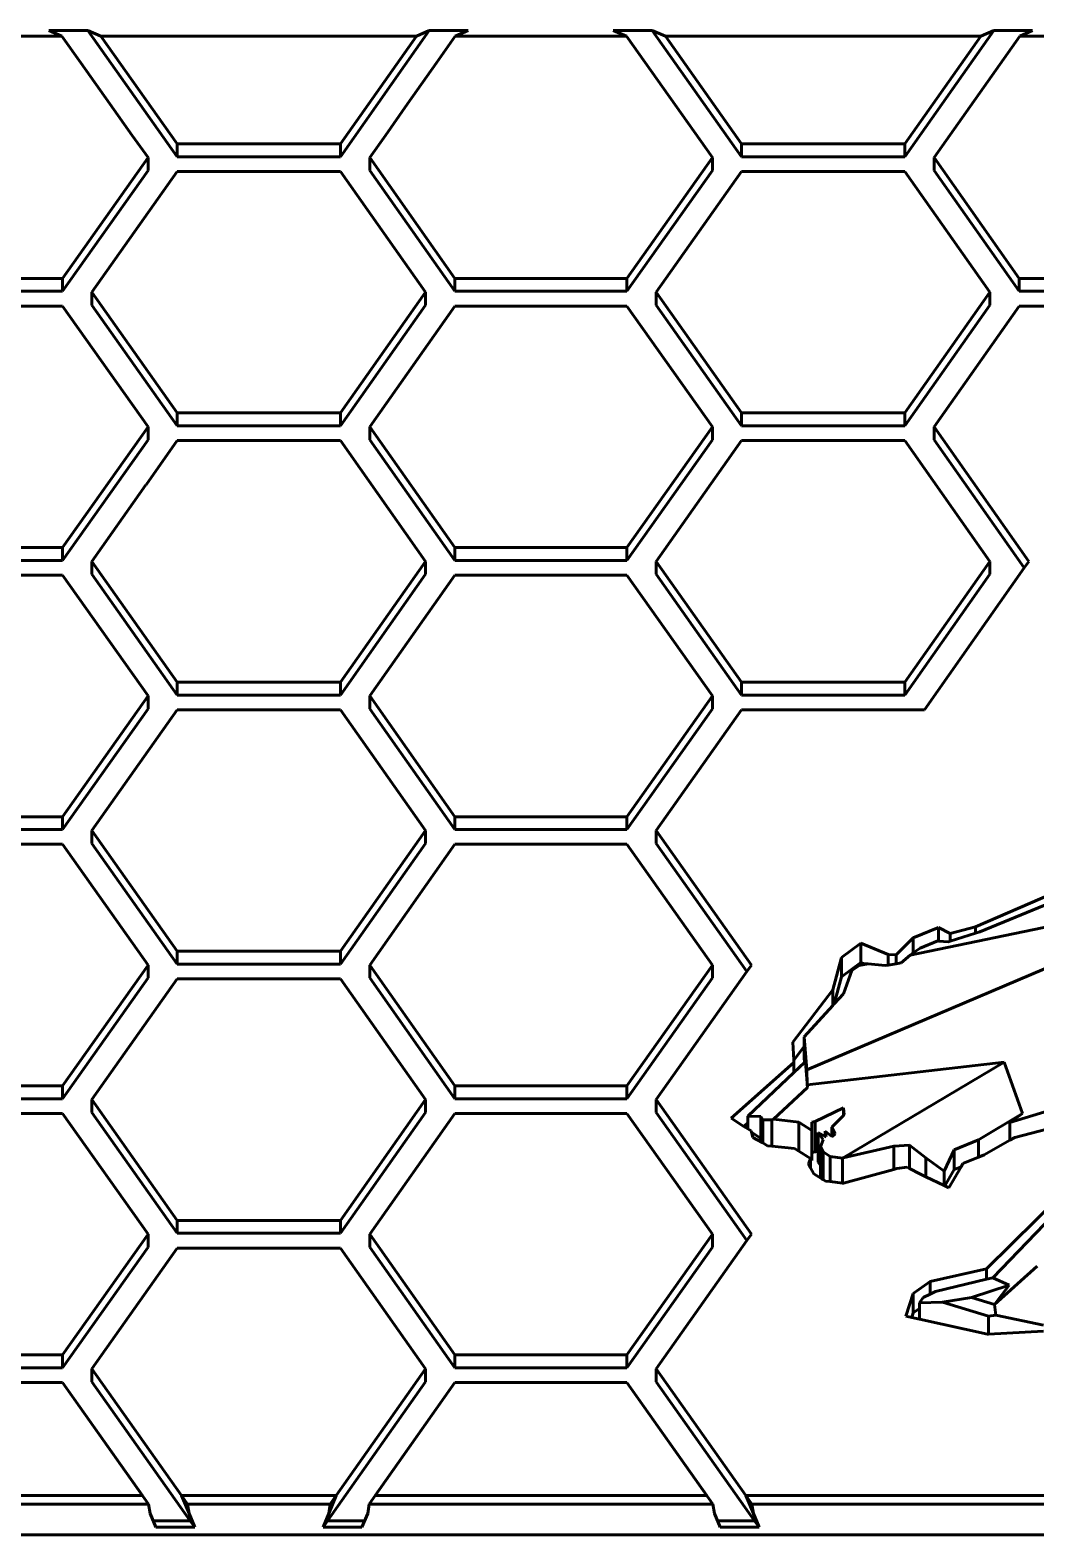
# Model space of a CAD drawing. Header units: millimetres. Extents: x 15 to 415, y 5 to 292.
# Drawn here: x 127.62 to 133.2, y 185.94 to 194.31 of the extents above; entities that cross this region are included whole.
import ezdxf

# ---------------------------------------------------------------- set-up
doc = ezdxf.new("R2010")
doc.units = ezdxf.units.MM
doc.layers.add('Annotations', color=7, linetype='Continuous')
doc.layers.add('Geometries', color=7, linetype='Continuous')
doc.styles.add('Shapr2', font='txt', dxfattribs={"height": 3.3495})
doc.dimstyles.new('ISO-25', dxfattribs={"dimtxt": 2.5, "dimasz": 2.5, "dimexe": 1.25, "dimexo": 0.625, "dimtad": 1, "dimtxsty": 'Standard', "dimcen": 2.5, "dimadec": 0, "dimazin": 0, "dimtfac": 1, "dimtmove": 0, "dimatfit": 3, "dimfxl": 1, "dimarcsym": 0})

# ---------------------------------------------------------------- blocks, each defined once
blk = doc.blocks.new('*D2')
at = {"layer": 'Annotations', "color": 0, "linetype": 'Continuous', "lineweight": 15}
for p, q in [((86.9412, 238.2403), (86.9412, 157.6866)), ((148.0588, 237.7767), (148.0588, 157.6866)), ((89.4412, 158.9366), (145.5588, 158.9366))]:
    blk.add_line(p, q, dxfattribs=at)
at = {"layer": 'Annotations', "color": 0}
for points in [[(89.4412, 159.3533), (89.4412, 158.52), (86.9412, 158.9366)], [(145.5588, 158.52), (145.5588, 159.3533), (148.0588, 158.9366)]]:
    blk.add_solid(points, dxfattribs=at)
at = {"layer": 'Defpoints', "color": 0}
for p in [(86.9412, 238.8653), (148.0588, 238.4017), (148.0588, 158.9366)]:
    blk.add_point(p, dxfattribs=at)
at = {"layer": 'Annotations', "color": 0, "lineweight": 15, "insert": (122.9058, 161.6304), "char_height": 3.3495, "attachment_point": 5, "style": 'Shapr2'}
blk.add_mtext('\\A1;488,94', dxfattribs=at)

msp = doc.modelspace()

# ---------------------------------------------------------------- linework, layer by layer
at = {"layer": 'Geometries', "linetype": 'Continuous', "lineweight": 40}
for p, q in [((127.7931, 194.2752), (126.8431, 194.2752)), ((127.7931, 194.2752), (126.8431, 194.2752)), ((127.7207, 194.3059), (127.9374, 194.3059)), ((127.7207, 194.3059), (127.7931, 194.2752)), ((127.7207, 194.3059), (127.9374, 194.3059)), ((127.7207, 194.3059), (127.7931, 194.2752)), ((127.7931, 194.2752), (127.8979, 194.1271)), ((127.7931, 194.2752), (127.8979, 194.1271)), ((127.9374, 194.3059), (128.4334, 193.6046)), ((128.0098, 194.2752), (127.9374, 194.3059)), ((127.9374, 194.3059), (128.4334, 193.6046)), ((128.0098, 194.2752), (127.9374, 194.3059)), ((128.0098, 194.2752), (128.4334, 193.6763)), ((129.7617, 194.2752), (128.0098, 194.2752)), ((128.0098, 194.2752), (128.4334, 193.6763)), ((129.7617, 194.2752), (128.0098, 194.2752)), ((129.3402, 193.6046), (129.8337, 194.3059)), ((129.3402, 193.6046), (129.8337, 194.3059)), ((129.3402, 193.6763), (129.7617, 194.2752)), ((129.3402, 193.6763), (129.7617, 194.2752)), ((129.8337, 194.3059), (129.7617, 194.2752)), ((129.8337, 194.3059), (129.7617, 194.2752)), ((129.8337, 194.3059), (130.0501, 194.3059)), ((129.8337, 194.3059), (130.0501, 194.3059)), ((129.8738, 194.1271), (129.9781, 194.2752)), ((129.8738, 194.1271), (129.9781, 194.2752)), ((129.9781, 194.2752), (130.0501, 194.3059)), ((129.9781, 194.2752), (130.0501, 194.3059)), ((130.9281, 194.2752), (129.9781, 194.2752)), ((130.9281, 194.2752), (129.9781, 194.2752)), ((130.8557, 194.3059), (131.0724, 194.3059)), ((130.8557, 194.3059), (130.9281, 194.2752)), ((130.8557, 194.3059), (131.0724, 194.3059)), ((130.8557, 194.3059), (130.9281, 194.2752)), ((130.9281, 194.2752), (131.406, 193.5995)), ((130.9281, 194.2752), (131.406, 193.5995)), ((131.0724, 194.3059), (131.5684, 193.6046)), ((131.1448, 194.2752), (131.0724, 194.3059)), ((131.0724, 194.3059), (131.5684, 193.6046)), ((131.1448, 194.2752), (131.0724, 194.3059)), ((131.1448, 194.2752), (131.5684, 193.6763)), ((132.8967, 194.2752), (131.1448, 194.2752)), ((131.1448, 194.2752), (131.5684, 193.6763)), ((132.8967, 194.2752), (131.1448, 194.2752)), ((132.4752, 193.6046), (132.9687, 194.3059)), ((132.4752, 193.6046), (132.9687, 194.3059)), ((132.4752, 193.6763), (132.8967, 194.2752)), ((132.4752, 193.6763), (132.8967, 194.2752)), ((133.1131, 194.2752), (132.6376, 193.5995)), ((133.1131, 194.2752), (132.6376, 193.5995)), ((132.9687, 194.3059), (132.8967, 194.2752)), ((132.9687, 194.3059), (132.8967, 194.2752)), ((132.9687, 194.3059), (133.1851, 194.3059)), ((132.9687, 194.3059), (133.1851, 194.3059)), ((133.1131, 194.2752), (133.1851, 194.3059)), ((133.1131, 194.2752), (133.1851, 194.3059)), ((134.0631, 194.2752), (133.1131, 194.2752)), ((134.0631, 194.2752), (133.1131, 194.2752)), ((127.8979, 194.1271), (128.0597, 193.8983)), ((127.8979, 194.1271), (128.0597, 193.8983)), ((129.7129, 193.8983), (129.8738, 194.1271)), ((129.7129, 193.8983), (129.8738, 194.1271)), ((128.1837, 193.7229), (128.0597, 193.8983)), ((128.1837, 193.7229), (128.0597, 193.8983)), ((129.7129, 193.8983), (129.5894, 193.7229)), ((129.7129, 193.8983), (129.5894, 193.7229)), ((128.1837, 193.7229), (128.271, 193.5995)), ((128.1837, 193.7229), (128.271, 193.5995)), ((128.4334, 193.6763), (128.4334, 193.6046)), ((129.3402, 193.6763), (128.4334, 193.6763)), ((128.4334, 193.6763), (128.4334, 193.6046)), ((129.3402, 193.6763), (128.4334, 193.6763)), ((129.3402, 193.6763), (129.3402, 193.6046)), ((129.3402, 193.6763), (129.3402, 193.6046)), ((129.5026, 193.5995), (129.5894, 193.7229)), ((129.5026, 193.5995), (129.5894, 193.7229)), ((132.4752, 193.6763), (131.5684, 193.6763)), ((131.5684, 193.6763), (131.5684, 193.6046)), ((132.4752, 193.6763), (131.5684, 193.6763)), ((131.5684, 193.6763), (131.5684, 193.6046)), ((132.4752, 193.6763), (132.4752, 193.6046)), ((132.4752, 193.6763), (132.4752, 193.6046)), ((127.7967, 192.9288), (128.271, 193.5995)), ((127.7967, 192.9288), (128.271, 193.5995)), ((128.271, 193.5995), (128.271, 193.5278)), ((128.271, 193.5995), (128.271, 193.5278)), ((129.3402, 193.6046), (128.4334, 193.6046)), ((129.3402, 193.6046), (128.4334, 193.6046)), ((129.5026, 193.5995), (129.9745, 192.9288)), ((129.5026, 193.5995), (129.5026, 193.5278)), ((129.5026, 193.5995), (129.5026, 193.5278)), ((129.5026, 193.5995), (129.9745, 192.9288)), ((130.9317, 192.9288), (131.406, 193.5995)), ((130.9317, 192.9288), (131.406, 193.5995)), ((131.406, 193.5995), (131.406, 193.5278)), ((131.406, 193.5995), (131.406, 193.5278)), ((132.4752, 193.6046), (131.5684, 193.6046)), ((132.4752, 193.6046), (131.5684, 193.6046)), ((132.6376, 193.5995), (133.1095, 192.9288)), ((132.6376, 193.5995), (133.1095, 192.9288)), ((132.6376, 193.5995), (132.6376, 193.5278)), ((132.6376, 193.5995), (132.6376, 193.5278)), ((127.7967, 192.8571), (128.271, 193.5278)), ((127.7967, 192.8571), (128.271, 193.5278)), ((128.4334, 193.5227), (127.9591, 192.852)), ((128.4334, 193.5227), (127.9591, 192.852)), ((128.4334, 193.5227), (129.3402, 193.5227)), ((128.4334, 193.5227), (129.3402, 193.5227)), ((129.8121, 192.852), (129.3402, 193.5227)), ((129.8121, 192.852), (129.3402, 193.5227)), ((129.5026, 193.5278), (129.9745, 192.8571)), ((129.5026, 193.5278), (129.9745, 192.8571)), ((130.9317, 192.8571), (131.406, 193.5278)), ((130.9317, 192.8571), (131.406, 193.5278)), ((131.0941, 192.852), (131.5684, 193.5227)), ((131.0941, 192.852), (131.5684, 193.5227)), ((131.5684, 193.5227), (132.4752, 193.5227)), ((131.5684, 193.5227), (132.4752, 193.5227)), ((132.4752, 193.5227), (132.9471, 192.852)), ((132.4752, 193.5227), (132.9471, 192.852)), ((132.6376, 193.5278), (133.1095, 192.8571)), ((132.6376, 193.5278), (133.1095, 192.8571)), ((126.8395, 192.9288), (127.7967, 192.9288)), ((126.8395, 192.9288), (127.7967, 192.9288)), ((127.7967, 192.9288), (127.7967, 192.8571)), ((127.7967, 192.9288), (127.7967, 192.8571)), ((129.9745, 192.9288), (130.9317, 192.9288)), ((129.9745, 192.9288), (129.9745, 192.8571)), ((129.9745, 192.9288), (130.9317, 192.9288)), ((129.9745, 192.9288), (129.9745, 192.8571)), ((130.9317, 192.9288), (130.9317, 192.8571)), ((130.9317, 192.9288), (130.9317, 192.8571)), ((133.1095, 192.9288), (134.0667, 192.9288)), ((133.1095, 192.9288), (133.1095, 192.8571)), ((133.1095, 192.9288), (134.0667, 192.9288)), ((133.1095, 192.9288), (133.1095, 192.8571)), ((126.8395, 192.8571), (127.7967, 192.8571)), ((126.8395, 192.8571), (127.7967, 192.8571)), ((127.9591, 192.852), (128.4334, 192.1813)), ((127.9591, 192.852), (127.9591, 192.7803)), ((127.9591, 192.852), (128.4334, 192.1813)), ((127.9591, 192.852), (127.9591, 192.7803)), ((129.3402, 192.1813), (129.8121, 192.852)), ((129.3402, 192.1813), (129.8121, 192.852)), ((129.8121, 192.852), (129.8121, 192.7803)), ((129.8121, 192.852), (129.8121, 192.7803)), ((129.9745, 192.8571), (130.9317, 192.8571)), ((129.9745, 192.8571), (130.9317, 192.8571)), ((131.0941, 192.852), (131.0941, 192.7803)), ((131.0941, 192.852), (131.5684, 192.1813)), ((131.0941, 192.852), (131.5684, 192.1813)), ((131.0941, 192.852), (131.0941, 192.7803)), ((132.4752, 192.1813), (132.9471, 192.852)), ((132.4752, 192.1813), (132.9471, 192.852)), ((132.9471, 192.852), (132.9471, 192.7803)), ((132.9471, 192.852), (132.9471, 192.7803)), ((133.1095, 192.8571), (134.0667, 192.8571)), ((133.1095, 192.8571), (134.0667, 192.8571)), ((126.8395, 192.7752), (127.7967, 192.7752)), ((126.8395, 192.7752), (127.7967, 192.7752)), ((127.7967, 192.7752), (128.271, 192.1045)), ((127.7967, 192.7752), (128.271, 192.1045)), ((127.9591, 192.7803), (128.4334, 192.1096)), ((127.9591, 192.7803), (128.4334, 192.1096)), ((129.3402, 192.1096), (129.8121, 192.7803)), ((129.3402, 192.1096), (129.8121, 192.7803)), ((129.5026, 192.1045), (129.9745, 192.7752)), ((129.5026, 192.1045), (129.9745, 192.7752)), ((129.9745, 192.7752), (130.9317, 192.7752)), ((129.9745, 192.7752), (130.9317, 192.7752)), ((131.406, 192.1045), (130.9317, 192.7752)), ((131.406, 192.1045), (130.9317, 192.7752)), ((131.0941, 192.7803), (131.5684, 192.1096)), ((131.0941, 192.7803), (131.5684, 192.1096)), ((132.4752, 192.1096), (132.9471, 192.7803)), ((132.4752, 192.1096), (132.9471, 192.7803)), ((133.1095, 192.7752), (132.6376, 192.1045)), ((133.1095, 192.7752), (132.6376, 192.1045)), ((133.1095, 192.7752), (134.1748, 192.7752)), ((133.1095, 192.7752), (134.1748, 192.7752)), ((128.4334, 192.1813), (128.4334, 192.1096)), ((128.4334, 192.1813), (129.3402, 192.1813)), ((128.4334, 192.1813), (128.4334, 192.1096)), ((128.4334, 192.1813), (129.3402, 192.1813)), ((129.3402, 192.1813), (129.3402, 192.1096)), ((129.3402, 192.1813), (129.3402, 192.1096)), ((131.5684, 192.1813), (131.5684, 192.1096)), ((132.4752, 192.1813), (131.5684, 192.1813)), ((132.4752, 192.1813), (131.5684, 192.1813)), ((131.5684, 192.1813), (131.5684, 192.1096)), ((132.4752, 192.1813), (132.4752, 192.1096)), ((132.4752, 192.1813), (132.4752, 192.1096)), ((127.7967, 191.4338), (128.271, 192.1045)), ((127.7967, 191.4338), (128.271, 192.1045)), ((128.271, 192.1045), (128.271, 192.0328)), ((128.271, 192.1045), (128.271, 192.0328)), ((128.4334, 192.1096), (129.3402, 192.1096)), ((128.4334, 192.1096), (129.3402, 192.1096)), ((129.5026, 192.1045), (129.9745, 191.4338)), ((129.5026, 192.1045), (129.5026, 192.0328)), ((129.5026, 192.1045), (129.9745, 191.4338)), ((129.5026, 192.1045), (129.5026, 192.0328)), ((131.406, 192.1045), (130.9317, 191.4338)), ((131.406, 192.1045), (130.9317, 191.4338)), ((131.406, 192.1045), (131.406, 192.0328)), ((131.406, 192.1045), (131.406, 192.0328)), ((132.4752, 192.1096), (131.5684, 192.1096)), ((132.4752, 192.1096), (131.5684, 192.1096)), ((133.1635, 191.357), (132.6376, 192.1045)), ((132.6376, 192.1045), (132.6376, 192.0328)), ((132.6376, 192.1045), (132.6376, 192.0328)), ((133.1635, 191.357), (132.6376, 192.1045)), ((127.7967, 191.3621), (128.271, 192.0328)), ((127.7967, 191.3621), (128.271, 192.0328)), ((128.4334, 192.0277), (128.2604, 191.783)), ((128.4334, 192.0277), (128.2604, 191.783)), ((128.4334, 192.0277), (129.3402, 192.0277)), ((128.4334, 192.0277), (129.3402, 192.0277)), ((129.8121, 191.357), (129.3402, 192.0277)), ((129.8121, 191.357), (129.3402, 192.0277)), ((129.5026, 192.0328), (129.9745, 191.3621)), ((129.5026, 192.0328), (129.9745, 191.3621)), ((131.406, 192.0328), (130.9317, 191.3621)), ((131.406, 192.0328), (130.9317, 191.3621)), ((131.0941, 191.357), (131.5684, 192.0277)), ((131.0941, 191.357), (131.5684, 192.0277)), ((131.5684, 192.0277), (132.4752, 192.0277)), ((131.5684, 192.0277), (132.4752, 192.0277)), ((132.4752, 192.0277), (132.9471, 191.357)), ((132.4752, 192.0277), (132.9471, 191.357)), ((133.1383, 191.3212), (132.6376, 192.0328)), ((133.1383, 191.3212), (132.6376, 192.0328)), ((128.1893, 191.6825), (128.2593, 191.7815)), ((128.1893, 191.6825), (128.2593, 191.7815)), ((128.2604, 191.783), (128.2593, 191.7815)), ((128.2604, 191.783), (128.2593, 191.7815)), ((127.9591, 191.357), (128.1893, 191.6825)), ((127.9591, 191.357), (128.1893, 191.6825)), ((127.7967, 191.4338), (126.8395, 191.4338)), ((127.7967, 191.4338), (126.8395, 191.4338)), ((127.7967, 191.4338), (127.7967, 191.3621)), ((127.7967, 191.4338), (127.7967, 191.3621)), ((129.9745, 191.4338), (130.9317, 191.4338)), ((129.9745, 191.4338), (129.9745, 191.3621)), ((129.9745, 191.4338), (129.9745, 191.3621)), ((129.9745, 191.4338), (130.9317, 191.4338)), ((130.9317, 191.4338), (130.9317, 191.3621)), ((130.9317, 191.4338), (130.9317, 191.3621)), ((127.7967, 191.3621), (126.8395, 191.3621)), ((127.7967, 191.3621), (126.8395, 191.3621)), ((127.9591, 191.357), (127.9591, 191.2853)), ((128.4334, 190.6863), (127.9591, 191.357)), ((128.4334, 190.6863), (127.9591, 191.357)), ((127.9591, 191.357), (127.9591, 191.2853)), ((129.3402, 190.6863), (129.8121, 191.357)), ((129.3402, 190.6863), (129.8121, 191.357)), ((129.8121, 191.357), (129.8121, 191.2853)), ((129.8121, 191.357), (129.8121, 191.2853)), ((129.9745, 191.3621), (130.9317, 191.3621)), ((129.9745, 191.3621), (130.9317, 191.3621)), ((131.5684, 190.6863), (131.0941, 191.357)), ((131.5684, 190.6863), (131.0941, 191.357)), ((131.0941, 191.357), (131.0941, 191.2853)), ((131.0941, 191.357), (131.0941, 191.2853)), ((132.9471, 191.357), (132.4752, 190.6863)), ((132.9471, 191.357), (132.4752, 190.6863)), ((132.9471, 191.357), (132.9471, 191.2853)), ((132.9471, 191.357), (132.9471, 191.2853)), ((133.1383, 191.3212), (133.1635, 191.357)), ((133.1383, 191.3212), (133.1635, 191.357)), ((126.8395, 191.2802), (127.7967, 191.2802)), ((126.8395, 191.2802), (127.7967, 191.2802)), ((128.271, 190.6096), (127.7967, 191.2802)), ((128.271, 190.6096), (127.7967, 191.2802)), ((128.4334, 190.6147), (127.9591, 191.2853)), ((128.4334, 190.6147), (127.9591, 191.2853)), ((129.3402, 190.6147), (129.8121, 191.2853)), ((129.3402, 190.6147), (129.8121, 191.2853)), ((129.5026, 190.6096), (129.9745, 191.2802)), ((129.5026, 190.6096), (129.9745, 191.2802)), ((129.9745, 191.2802), (130.9317, 191.2802)), ((129.9745, 191.2802), (130.9317, 191.2802)), ((130.9317, 191.2802), (131.406, 190.6096)), ((130.9317, 191.2802), (131.406, 190.6096)), ((131.5684, 190.6147), (131.0941, 191.2853)), ((131.5684, 190.6147), (131.0941, 191.2853)), ((132.9471, 191.2853), (132.4752, 190.6147)), ((132.9471, 191.2853), (132.4752, 190.6147)), ((132.5835, 190.5328), (133.1383, 191.3212)), ((132.5835, 190.5328), (133.1383, 191.3212)), ((128.4334, 190.6863), (128.4334, 190.6147)), ((129.3402, 190.6863), (128.4334, 190.6863)), ((129.3402, 190.6863), (128.4334, 190.6863)), ((128.4334, 190.6863), (128.4334, 190.6147)), ((129.3402, 190.6863), (129.3402, 190.6147)), ((129.3402, 190.6863), (129.3402, 190.6147)), ((131.5684, 190.6863), (131.5684, 190.6147)), ((132.4752, 190.6863), (131.5684, 190.6863)), ((131.5684, 190.6863), (131.5684, 190.6147)), ((132.4752, 190.6863), (131.5684, 190.6863)), ((132.4752, 190.6863), (132.4752, 190.6147)), ((132.4752, 190.6863), (132.4752, 190.6147)), ((128.271, 190.6096), (127.7967, 189.9389)), ((128.271, 190.6096), (127.7967, 189.9389)), ((128.271, 190.6096), (128.271, 190.5379)), ((128.271, 190.6096), (128.271, 190.5379)), ((128.7876, 190.6147), (128.4334, 190.6147)), ((128.7876, 190.6147), (128.4334, 190.6147)), ((129.3402, 190.6147), (128.7876, 190.6147)), ((129.3402, 190.6147), (128.7876, 190.6147)), ((129.5026, 190.6096), (129.5026, 190.5379)), ((129.5026, 190.6096), (129.9745, 189.9389)), ((129.5026, 190.6096), (129.5026, 190.5379)), ((129.5026, 190.6096), (129.9745, 189.9389)), ((130.9317, 189.9389), (131.406, 190.6096)), ((130.9317, 189.9389), (131.406, 190.6096)), ((131.406, 190.6096), (131.406, 190.5379)), ((131.406, 190.6096), (131.406, 190.5379)), ((132.4752, 190.6147), (131.5684, 190.6147)), ((132.4752, 190.6147), (131.5684, 190.6147)), ((128.271, 190.5379), (127.7967, 189.8672)), ((128.271, 190.5379), (127.7967, 189.8672)), ((128.4334, 190.5328), (127.9591, 189.8621)), ((128.4334, 190.5328), (127.9591, 189.8621)), ((129.3402, 190.5328), (128.4334, 190.5328)), ((129.3402, 190.5328), (128.4334, 190.5328)), ((129.3402, 190.5328), (129.8121, 189.8621)), ((129.3402, 190.5328), (129.8121, 189.8621)), ((129.5026, 190.5379), (129.9745, 189.8672)), ((129.5026, 190.5379), (129.9745, 189.8672)), ((130.9317, 189.8672), (131.406, 190.5379)), ((130.9317, 189.8672), (131.406, 190.5379)), ((131.5684, 190.5328), (131.0941, 189.8621)), ((131.5684, 190.5328), (131.0941, 189.8621)), ((132.5835, 190.5328), (131.5684, 190.5328)), ((132.5835, 190.5328), (131.5684, 190.5328)), ((126.8395, 189.9389), (127.7967, 189.9389)), ((126.8395, 189.9389), (127.7967, 189.9389)), ((127.7967, 189.9389), (127.7967, 189.8672)), ((127.7967, 189.9389), (127.7967, 189.8672)), ((129.9745, 189.9389), (129.9745, 189.8672)), ((129.9745, 189.9389), (130.9317, 189.9389)), ((129.9745, 189.9389), (129.9745, 189.8672)), ((129.9745, 189.9389), (130.9317, 189.9389)), ((130.9317, 189.9389), (130.9317, 189.8672)), ((130.9317, 189.9389), (130.9317, 189.8672)), ((126.8395, 189.8672), (127.7967, 189.8672)), ((126.8395, 189.8672), (127.7967, 189.8672)), ((127.9591, 189.8621), (127.9591, 189.7904)), ((127.9591, 189.8621), (128.4334, 189.1914)), ((127.9591, 189.8621), (128.4334, 189.1914)), ((127.9591, 189.8621), (127.9591, 189.7904)), ((129.8121, 189.8621), (129.3402, 189.1914)), ((129.8121, 189.8621), (129.3402, 189.1914)), ((129.8121, 189.8621), (129.8121, 189.7904)), ((129.8121, 189.8621), (129.8121, 189.7904)), ((129.9745, 189.8672), (130.9317, 189.8672)), ((129.9745, 189.8672), (130.9317, 189.8672)), ((131.0941, 189.8621), (131.6227, 189.1146)), ((131.0941, 189.8621), (131.0941, 189.7904)), ((131.0941, 189.8621), (131.6227, 189.1146)), ((131.0941, 189.8621), (131.0941, 189.7904)), ((127.7967, 189.7853), (126.8395, 189.7853)), ((127.7967, 189.7853), (126.8395, 189.7853)), ((127.7967, 189.7853), (128.271, 189.1146)), ((127.7967, 189.7853), (128.271, 189.1146)), ((127.9591, 189.7904), (128.4334, 189.1197)), ((127.9591, 189.7904), (128.4334, 189.1197)), ((129.8121, 189.7904), (129.3402, 189.1197)), ((129.8121, 189.7904), (129.3402, 189.1197)), ((129.5026, 189.1146), (129.9745, 189.7853)), ((129.5026, 189.1146), (129.9745, 189.7853)), ((129.9745, 189.7853), (130.9317, 189.7853)), ((129.9745, 189.7853), (130.9317, 189.7853)), ((131.406, 189.1146), (130.9317, 189.7853)), ((131.406, 189.1146), (130.9317, 189.7853)), ((131.0941, 189.7904), (131.5974, 189.0788)), ((131.0941, 189.7904), (131.5974, 189.0788)), ((132.8682, 189.327), (133.3504, 189.5358)), ((132.8682, 189.327), (133.3504, 189.5358)), ((132.8925, 189.3), (133.3504, 189.4876)), ((133.7033, 189.4176), (132.5048, 189.1704)), ((132.521, 189.2659), (132.6626, 189.3242)), ((132.521, 189.2659), (132.6626, 189.3242)), ((132.6626, 189.3242), (132.7275, 189.2902)), ((132.6626, 189.2482), (132.6626, 189.3242)), ((132.6626, 189.3242), (132.7275, 189.2902)), ((132.6626, 189.2482), (132.6626, 189.3242)), ((132.7275, 189.2902), (132.8682, 189.327)), ((132.7275, 189.2902), (132.8682, 189.327)), ((132.8682, 189.2921), (132.8682, 189.327)), ((132.8682, 189.2921), (132.8682, 189.327)), ((133.7083, 189.2894), (131.9302, 188.5323)), ((132.1241, 189.1571), (132.2306, 189.2364)), ((132.1241, 189.1571), (132.2306, 189.2364)), ((132.2306, 189.1289), (132.2306, 189.2364)), ((132.2306, 189.2364), (132.3817, 189.1729)), ((132.2306, 189.2364), (132.3817, 189.1729)), ((132.2306, 189.1289), (132.2306, 189.2364)), ((132.4265, 189.172), (132.521, 189.2659)), ((132.4265, 189.172), (132.521, 189.2659)), ((132.521, 189.1817), (132.521, 189.2659)), ((132.521, 189.1817), (132.521, 189.2659)), ((132.5608, 189.2093), (132.6589, 189.2485)), ((132.6589, 189.2485), (132.6626, 189.2482)), ((132.6626, 189.2482), (132.7185, 189.2439)), ((132.7185, 189.2439), (132.7275, 189.2468)), ((132.7275, 189.2468), (132.8682, 189.2921)), ((132.7275, 189.2468), (132.7275, 189.2902)), ((132.7275, 189.2468), (132.7275, 189.2902)), ((132.8682, 189.2921), (132.8925, 189.3)), ((128.4334, 189.1914), (129.3402, 189.1914)), ((128.4334, 189.1914), (128.4334, 189.1197)), ((128.4334, 189.1914), (129.3402, 189.1914)), ((128.4334, 189.1914), (128.4334, 189.1197)), ((129.3402, 189.1914), (129.3402, 189.1197)), ((129.3402, 189.1914), (129.3402, 189.1197)), ((132.0749, 188.9768), (132.1241, 189.1571)), ((132.0749, 188.9768), (132.1241, 189.1571)), ((132.1241, 189.0496), (132.1241, 189.1571)), ((132.1241, 189.0496), (132.1241, 189.1571)), ((132.3817, 189.1729), (132.4265, 189.172)), ((132.3817, 189.1147), (132.3817, 189.1729)), ((132.3817, 189.1729), (132.4265, 189.172)), ((132.3817, 189.1147), (132.3817, 189.1729)), ((132.4265, 189.1222), (132.4265, 189.172)), ((132.4265, 189.1222), (132.4265, 189.172)), ((132.4553, 189.1271), (132.5048, 189.1704)), ((132.5048, 189.1704), (132.521, 189.1817)), ((132.521, 189.1817), (132.5608, 189.2093)), ((127.7967, 188.4439), (128.271, 189.1146)), ((127.7967, 188.4439), (128.271, 189.1146)), ((128.271, 189.1146), (128.271, 189.0429)), ((128.271, 189.1146), (128.271, 189.0429)), ((128.4334, 189.1197), (129.3402, 189.1197)), ((128.4334, 189.1197), (129.3402, 189.1197)), ((129.5026, 189.1146), (129.9745, 188.4439)), ((129.5026, 189.1146), (129.5026, 189.0429)), ((129.5026, 189.1146), (129.9745, 188.4439)), ((129.5026, 189.1146), (129.5026, 189.0429)), ((131.406, 189.1146), (130.9317, 188.4439)), ((131.406, 189.1146), (130.9317, 188.4439)), ((131.0941, 188.3671), (131.5974, 189.0788)), ((131.0941, 188.3671), (131.5974, 189.0788)), ((131.406, 189.1146), (131.406, 189.0429)), ((131.406, 189.1146), (131.406, 189.0429)), ((131.5974, 189.0788), (131.6227, 189.1146)), ((131.5974, 189.0788), (131.6227, 189.1146)), ((132.1241, 189.0496), (132.2306, 189.1289)), ((132.1241, 189.0496), (132.2306, 189.1289)), ((132.1336, 188.9545), (132.1808, 189.0837)), ((132.2209, 189.1119), (132.1808, 189.0837)), ((132.2209, 189.1119), (132.2406, 189.1231)), ((132.2715, 189.1223), (132.2209, 189.1119)), ((132.2306, 189.1289), (132.2447, 189.123)), ((132.2306, 189.1289), (132.2447, 189.123)), ((132.2406, 189.1231), (132.2447, 189.123)), ((132.2447, 189.123), (132.2715, 189.1223)), ((132.3659, 189.112), (132.2715, 189.1223)), ((132.3659, 189.112), (132.3817, 189.1147)), ((132.3817, 189.1147), (132.4265, 189.1222)), ((132.4265, 189.1222), (132.4553, 189.1271)), ((127.7967, 188.3722), (128.271, 189.0429)), ((127.7967, 188.3722), (128.271, 189.0429)), ((127.9591, 188.3671), (128.4334, 189.0378)), ((127.9591, 188.3671), (128.4334, 189.0378)), ((128.4334, 189.0378), (129.3402, 189.0378)), ((128.4334, 189.0378), (129.3402, 189.0378)), ((129.3402, 189.0378), (129.8121, 188.3671)), ((129.3402, 189.0378), (129.8121, 188.3671)), ((129.5026, 189.0429), (129.9745, 188.3722)), ((129.5026, 189.0429), (129.9745, 188.3722)), ((131.406, 189.0429), (130.9317, 188.3722)), ((131.406, 189.0429), (130.9317, 188.3722)), ((132.083, 188.899), (132.1241, 189.0496)), ((132.083, 188.899), (132.1241, 189.0496)), ((131.8536, 188.6866), (132.0749, 188.9768)), ((131.8536, 188.6866), (132.0749, 188.9768)), ((132.0749, 188.8901), (132.0749, 188.9768)), ((132.0749, 188.8901), (132.0749, 188.9768)), ((132.083, 188.899), (132.0749, 188.8901)), ((132.1336, 188.9545), (132.083, 188.899)), ((132.0749, 188.8901), (131.9168, 188.7167)), ((131.8536, 188.6866), (131.8586, 188.5856)), ((131.8536, 188.6866), (131.8586, 188.5856)), ((131.8586, 188.5856), (131.9168, 188.6619)), ((131.8586, 188.5856), (131.9168, 188.6619)), ((131.9302, 188.5323), (131.9168, 188.7167)), ((131.9168, 188.6619), (131.9168, 188.7167)), ((131.9168, 188.6019), (131.9168, 188.6619)), ((131.5111, 188.2636), (131.8592, 188.5743)), ((131.5111, 188.2636), (131.8592, 188.5743)), ((131.8586, 188.5856), (131.8592, 188.5743)), ((131.8586, 188.5856), (131.8592, 188.5743)), ((131.8592, 188.5172), (131.8592, 188.5743)), ((131.8592, 188.5172), (131.8592, 188.5743)), ((131.8592, 188.5172), (131.9183, 188.5727)), ((131.9168, 188.6019), (131.9183, 188.5727)), ((131.9183, 188.5727), (131.9227, 188.5769)), ((131.9227, 188.5769), (131.9341, 188.4352)), ((131.9334, 188.4486), (133.027, 188.5754)), ((132.132, 188.0431), (133.027, 188.5754)), ((133.027, 188.5754), (133.1286, 188.2897)), ((131.6028, 188.2761), (131.8592, 188.5172)), ((131.9302, 188.5323), (131.9334, 188.4486)), ((126.8395, 188.4439), (127.7967, 188.4439)), ((126.8395, 188.4439), (127.7967, 188.4439)), ((127.7967, 188.4439), (127.7967, 188.3722)), ((127.7967, 188.4439), (127.7967, 188.3722)), ((129.9745, 188.4439), (130.9317, 188.4439)), ((129.9745, 188.4439), (129.9745, 188.3722)), ((129.9745, 188.4439), (129.9745, 188.3722)), ((129.9745, 188.4439), (130.9317, 188.4439)), ((130.9317, 188.4439), (130.9317, 188.3722)), ((130.9317, 188.4439), (130.9317, 188.3722)), ((131.9341, 188.4352), (131.7454, 188.2578)), ((131.9341, 188.4352), (131.9334, 188.4486)), ((126.8395, 188.3722), (127.7967, 188.3722)), ((126.8395, 188.3722), (127.7967, 188.3722)), ((127.9591, 188.3671), (127.9591, 188.2954)), ((128.4334, 187.6964), (127.9591, 188.3671)), ((127.9591, 188.3671), (127.9591, 188.2954)), ((128.4334, 187.6964), (127.9591, 188.3671)), ((129.8121, 188.3671), (129.3402, 187.6964)), ((129.8121, 188.3671), (129.3402, 187.6964)), ((129.8121, 188.3671), (129.8121, 188.2954)), ((129.8121, 188.3671), (129.8121, 188.2954)), ((129.9745, 188.3722), (130.9317, 188.3722)), ((129.9745, 188.3722), (130.9317, 188.3722)), ((131.0941, 188.3671), (131.6227, 187.6196)), ((131.0941, 188.3671), (131.6227, 187.6196)), ((131.0941, 188.3671), (131.0941, 188.2954)), ((131.0941, 188.3671), (131.0941, 188.2954)), ((131.9774, 188.2465), (132.1336, 188.3207)), ((132.1336, 188.3207), (132.1387, 188.2852)), ((132.1336, 188.3207), (132.1336, 188.2799)), ((133.4312, 188.3545), (133.058, 188.2397)), ((126.8395, 188.2903), (127.7967, 188.2903)), ((126.8395, 188.2903), (127.7967, 188.2903)), ((127.7967, 188.2903), (128.271, 187.6196)), ((127.7967, 188.2903), (128.271, 187.6196)), ((128.4334, 187.6247), (127.9591, 188.2954)), ((128.4334, 187.6247), (127.9591, 188.2954)), ((129.8121, 188.2954), (129.3402, 187.6247)), ((129.8121, 188.2954), (129.3402, 187.6247)), ((129.5026, 187.6196), (129.9745, 188.2903)), ((129.5026, 187.6196), (129.9745, 188.2903)), ((129.9745, 188.2903), (130.9317, 188.2903)), ((129.9745, 188.2903), (130.9317, 188.2903)), ((130.9317, 188.2903), (131.406, 187.6196)), ((130.9317, 188.2903), (131.406, 187.6196)), ((131.0941, 188.2954), (131.5974, 187.5838)), ((131.0941, 188.2954), (131.5974, 187.5838)), ((131.5811, 188.2185), (131.5111, 188.2636)), ((131.5811, 188.2185), (131.5111, 188.2636)), ((131.5811, 188.2185), (131.6028, 188.2378)), ((131.5811, 188.2185), (131.6028, 188.2378)), ((131.6761, 188.2728), (131.6028, 188.2761)), ((131.6028, 188.2761), (131.6028, 188.2378)), ((131.6028, 188.2378), (131.6028, 188.2045)), ((131.6866, 188.2549), (131.6761, 188.2728)), ((131.6761, 188.2728), (131.6761, 188.1514)), ((131.7362, 188.2551), (131.6866, 188.2549)), ((131.6866, 188.2549), (131.6866, 188.1263)), ((131.7362, 188.2551), (131.7454, 188.2578)), ((131.7362, 188.2551), (131.7362, 188.1088)), ((131.7454, 188.2578), (131.887, 188.2418)), ((131.887, 188.2418), (131.887, 188.0803)), ((131.887, 188.2418), (131.9583, 188.196)), ((131.9583, 188.2419), (131.9774, 188.2465)), ((131.9583, 188.2419), (131.9583, 188.196)), ((131.9774, 188.2465), (131.9774, 188.0777)), ((132.1336, 188.2799), (132.0698, 188.2136)), ((132.1387, 188.2852), (132.1336, 188.2799)), ((132.8837, 188.1441), (133.1286, 188.2897)), ((133.1286, 188.2897), (133.058, 188.2397)), ((133.058, 188.2397), (133.058, 188.1417)), ((133.4312, 188.2462), (133.0857, 188.1574)), ((133.4312, 188.2462), (133.0857, 188.1574)), ((131.6028, 188.2045), (131.5811, 188.2185)), ((131.6028, 188.2045), (131.5811, 188.2185)), ((131.6207, 188.1929), (131.6028, 188.2045)), ((131.6207, 188.1929), (131.6028, 188.2045)), ((131.623, 188.1857), (131.6207, 188.1929)), ((131.623, 188.1857), (131.6207, 188.1929)), ((131.6317, 188.1573), (131.623, 188.1857)), ((131.6317, 188.1573), (131.623, 188.1857)), ((131.6761, 188.1514), (131.623, 188.1857)), ((131.6833, 188.1281), (131.6317, 188.1573)), ((131.6833, 188.1281), (131.6317, 188.1573)), ((131.6833, 188.1281), (131.6761, 188.1514)), ((131.9583, 188.196), (131.9583, 188.0733)), ((131.9937, 188.1846), (132.0212, 188.1446)), ((132.0329, 188.1626), (131.9937, 188.1846)), ((131.9937, 188.1846), (131.9937, 188.085)), ((132.0329, 188.1927), (132.0329, 188.1626)), ((132.0329, 188.1927), (132.038, 188.1597)), ((132.0698, 188.1616), (132.0329, 188.1927)), ((132.038, 188.1597), (132.0329, 188.1626)), ((132.0698, 188.2136), (132.0887, 188.1769)), ((132.0698, 188.2136), (132.0698, 188.1616)), ((132.0703, 188.1612), (132.0698, 188.1616)), ((132.0887, 188.1769), (132.0703, 188.1612)), ((133.0857, 188.1574), (133.058, 188.1417)), ((133.0857, 188.1574), (133.058, 188.1417)), ((131.6866, 188.1263), (131.6833, 188.1281)), ((131.6866, 188.1263), (131.6833, 188.1281)), ((131.7131, 188.1112), (131.6866, 188.1263)), ((131.7131, 188.1112), (131.6866, 188.1263)), ((131.7362, 188.1088), (131.7131, 188.1112)), ((131.7362, 188.1088), (131.7131, 188.1112)), ((131.8627, 188.0951), (131.7362, 188.1088)), ((131.8627, 188.0951), (131.7362, 188.1088)), ((131.887, 188.0803), (131.8627, 188.0951)), ((131.887, 188.0803), (131.8627, 188.0951)), ((131.9515, 188.0409), (131.887, 188.0803)), ((131.9515, 188.0409), (131.887, 188.0803)), ((131.9774, 188.0777), (131.9583, 188.0733)), ((131.9583, 188.0733), (131.9583, 188.0297)), ((131.9937, 188.085), (131.9774, 188.0777)), ((131.9937, 188.085), (131.9937, 188.0189)), ((132.0212, 188.1446), (132.0066, 188.1044)), ((132.0066, 188.1044), (132.0206, 188.077)), ((132.0066, 188.1044), (132.0066, 188.0011)), ((132.0206, 188.077), (132.06, 188.0517)), ((132.0206, 188.077), (132.0206, 187.9239)), ((132.4143, 188.1081), (132.132, 188.0431)), ((132.5015, 188.1148), (132.4143, 188.1081)), ((132.4143, 188.1081), (132.4143, 187.9793)), ((132.5914, 188.0432), (132.5015, 188.1148)), ((132.5015, 188.1148), (132.5015, 187.9855)), ((132.7498, 188.089), (132.6928, 187.9697)), ((132.8837, 188.1441), (132.7498, 188.089)), ((132.7498, 188.089), (132.7498, 187.9784)), ((132.8837, 188.1441), (132.8837, 188.048)), ((133.058, 188.1417), (132.9158, 188.0614)), ((133.058, 188.1417), (132.9158, 188.0614)), ((131.9398, 188.0106), (131.9515, 188.0409)), ((131.9398, 188.0106), (131.9515, 188.0409)), ((131.9515, 187.9891), (131.9398, 188.0106)), ((131.9515, 187.9891), (131.9398, 188.0106)), ((131.9515, 188.0338), (131.9515, 188.0409)), ((131.9515, 188.0338), (131.9515, 188.0409)), ((131.9515, 187.9891), (131.9515, 188.0338)), ((131.9515, 187.9891), (131.9515, 188.0338)), ((131.9583, 188.0297), (131.9515, 188.0338)), ((131.9701, 187.9547), (131.9515, 187.9891)), ((131.9701, 187.9547), (131.9515, 187.9891)), ((132.0066, 188.0011), (131.9937, 188.0189)), ((132.0066, 188.0011), (132.0066, 187.9427)), ((132.06, 188.0517), (132.06, 187.9119)), ((132.06, 188.0517), (132.1296, 188.0425)), ((132.1296, 188.0425), (132.132, 188.0431)), ((132.1296, 188.0425), (132.1296, 187.9031)), ((132.4143, 187.9793), (132.1352, 187.9024)), ((132.4143, 187.9793), (132.1352, 187.9024)), ((132.4301, 187.9837), (132.4143, 187.9793)), ((132.4301, 187.9837), (132.4143, 187.9793)), ((132.4882, 187.9926), (132.4301, 187.9837)), ((132.4882, 187.9926), (132.4301, 187.9837)), ((132.5015, 187.9855), (132.4882, 187.9926)), ((132.5015, 187.9855), (132.4882, 187.9926)), ((132.5584, 187.9548), (132.5015, 187.9855)), ((132.5584, 187.9548), (132.5015, 187.9855)), ((132.5914, 188.0432), (132.5914, 187.9389)), ((132.6928, 187.9697), (132.5914, 188.0432)), ((132.7498, 187.9784), (132.698, 187.8876)), ((132.7872, 187.9941), (132.7203, 187.8768)), ((132.7872, 187.9941), (132.7203, 187.8768)), ((132.7872, 187.9941), (132.7498, 187.9784)), ((132.7973, 188.0118), (132.7872, 187.9941)), ((132.7973, 188.0118), (132.7872, 187.9941)), ((132.8837, 188.048), (132.7973, 188.0118)), ((132.8837, 188.048), (132.7973, 188.0118)), ((132.9158, 188.0614), (132.8837, 188.048)), ((132.9158, 188.0614), (132.8837, 188.048)), ((132.0149, 187.9274), (131.9701, 187.9547)), ((132.0149, 187.9274), (131.9701, 187.9547)), ((132.0149, 187.9274), (132.0066, 187.9427)), ((132.0206, 187.9239), (132.0149, 187.9274)), ((132.0206, 187.9239), (132.0149, 187.9274)), ((132.0351, 187.915), (132.0206, 187.9239)), ((132.0351, 187.915), (132.0206, 187.9239)), ((132.06, 187.9119), (132.0351, 187.915)), ((132.06, 187.9119), (132.0351, 187.915)), ((132.1296, 187.9031), (132.06, 187.9119)), ((132.1296, 187.9031), (132.06, 187.9119)), ((132.1352, 187.9024), (132.1296, 187.9031)), ((132.1352, 187.9024), (132.1296, 187.9031)), ((132.5914, 187.9389), (132.5584, 187.9548)), ((132.5914, 187.9389), (132.5584, 187.9548)), ((132.6928, 187.8901), (132.5914, 187.9389)), ((132.6928, 187.8901), (132.5914, 187.9389)), ((132.6928, 187.9697), (132.6928, 187.8901)), ((132.698, 187.8876), (132.6928, 187.8901)), ((132.698, 187.8876), (132.6928, 187.8901)), ((132.7203, 187.8768), (132.698, 187.8876)), ((132.7203, 187.8768), (132.698, 187.8876)), ((132.9293, 187.4281), (133.3453, 187.8386)), ((132.9293, 187.4281), (133.3453, 187.8386)), ((132.9649, 187.3777), (133.3453, 187.773)), ((128.4334, 187.6964), (129.3402, 187.6964)), ((128.4334, 187.6964), (128.4334, 187.6247)), ((128.4334, 187.6964), (129.3402, 187.6964)), ((128.4334, 187.6964), (128.4334, 187.6247)), ((129.3402, 187.6964), (129.3402, 187.6247)), ((129.3402, 187.6964), (129.3402, 187.6247)), ((127.7967, 186.949), (128.271, 187.6196)), ((127.7967, 186.949), (128.271, 187.6196)), ((128.271, 187.6196), (128.271, 187.548)), ((128.271, 187.6196), (128.271, 187.548)), ((128.4334, 187.6247), (129.3402, 187.6247)), ((128.4334, 187.6247), (129.3402, 187.6247)), ((129.5026, 187.6196), (129.9745, 186.949)), ((129.5026, 187.6196), (129.5026, 187.548)), ((129.5026, 187.6196), (129.5026, 187.548)), ((129.5026, 187.6196), (129.9745, 186.949)), ((130.9317, 186.949), (131.406, 187.6196)), ((130.9317, 186.949), (131.406, 187.6196)), ((131.0941, 186.8722), (131.5974, 187.5838)), ((131.0941, 186.8722), (131.5974, 187.5838)), ((131.406, 187.6196), (131.406, 187.548)), ((131.406, 187.6196), (131.406, 187.548)), ((131.5974, 187.5838), (131.6227, 187.6196)), ((131.5974, 187.5838), (131.6227, 187.6196)), ((127.7967, 186.8773), (128.271, 187.548)), ((127.7967, 186.8773), (128.271, 187.548)), ((127.9591, 186.8722), (128.4334, 187.5429)), ((127.9591, 186.8722), (128.4334, 187.5429)), ((129.3402, 187.5429), (128.4334, 187.5429)), ((129.3402, 187.5429), (128.4334, 187.5429)), ((129.3402, 187.5429), (129.8121, 186.8722)), ((129.3402, 187.5429), (129.8121, 186.8722)), ((129.5026, 187.548), (129.9745, 186.8773)), ((129.5026, 187.548), (129.9745, 186.8773)), ((130.9317, 186.8773), (131.406, 187.548)), ((130.9317, 186.8773), (131.406, 187.548)), ((132.6157, 187.3562), (132.9293, 187.4281)), ((132.6157, 187.3562), (132.9293, 187.4281)), ((132.9293, 187.3691), (132.9293, 187.4281)), ((132.9293, 187.3691), (132.9293, 187.4281)), ((132.9729, 187.2297), (133.2098, 187.4425)), ((132.5214, 187.2897), (132.6157, 187.3562)), ((132.5214, 187.2897), (132.6157, 187.3562)), ((132.6157, 187.2867), (132.6157, 187.3562)), ((132.6157, 187.2867), (132.6157, 187.3562)), ((132.6459, 187.3007), (132.9293, 187.3691)), ((132.8461, 187.2687), (133.0554, 187.3361)), ((132.9293, 187.3691), (132.9649, 187.3777)), ((133.0554, 187.3361), (132.9649, 187.3777)), ((133.0554, 187.3361), (132.973, 187.2298)), ((132.5214, 187.2897), (132.4804, 187.1645)), ((132.5214, 187.2897), (132.4804, 187.1645)), ((132.5214, 187.1822), (132.5214, 187.2897)), ((132.5214, 187.1822), (132.5214, 187.2897)), ((132.5569, 187.2376), (132.5768, 187.2686)), ((132.6849, 187.2415), (132.5569, 187.2376)), ((132.5569, 187.2376), (132.5569, 187.2072)), ((132.5768, 187.2686), (132.6157, 187.2867)), ((132.6157, 187.2867), (132.6459, 187.3007)), ((132.6849, 187.2415), (132.8461, 187.2687)), ((132.94, 187.1641), (132.6849, 187.2415)), ((132.8461, 187.2687), (132.973, 187.2297)), ((132.973, 187.2296), (132.9804, 187.1698)), ((132.5132, 187.1572), (132.4804, 187.1645)), ((132.5132, 187.1572), (132.4804, 187.1645)), ((132.5214, 187.1822), (132.5132, 187.1572)), ((132.5214, 187.1822), (132.5132, 187.1572)), ((132.5569, 187.1475), (132.5132, 187.1572)), ((132.5569, 187.1475), (132.5132, 187.1572)), ((132.5214, 187.1822), (132.5569, 187.2072)), ((132.5214, 187.1822), (132.5569, 187.2072)), ((132.5569, 187.2072), (132.5569, 187.1475)), ((132.9338, 187.0641), (132.5569, 187.1475)), ((132.9338, 187.0641), (132.5569, 187.1475)), ((132.9804, 187.1698), (132.94, 187.1641)), ((132.94, 187.1641), (132.94, 187.0645)), ((133.2446, 187.114), (132.9804, 187.1698)), ((132.94, 187.0645), (132.9338, 187.0641)), ((132.94, 187.0645), (132.9338, 187.0641)), ((133.2446, 187.0813), (132.94, 187.0645)), ((133.2446, 187.0813), (132.94, 187.0645)), ((126.8395, 186.949), (127.7967, 186.949)), ((126.8395, 186.949), (127.7967, 186.949)), ((127.7967, 186.949), (127.7967, 186.8773)), ((127.7967, 186.949), (127.7967, 186.8773)), ((129.9745, 186.949), (130.9317, 186.949)), ((129.9745, 186.949), (129.9745, 186.8773)), ((129.9745, 186.949), (130.9317, 186.949)), ((129.9745, 186.949), (129.9745, 186.8773)), ((130.9317, 186.949), (130.9317, 186.8773)), ((130.9317, 186.949), (130.9317, 186.8773)), ((126.8395, 186.8773), (127.7967, 186.8773)), ((126.8395, 186.8773), (127.7967, 186.8773)), ((127.9591, 186.8722), (128.4568, 186.1683)), ((127.9591, 186.8722), (127.9591, 186.8005)), ((127.9591, 186.8722), (127.9591, 186.8005)), ((127.9591, 186.8722), (128.4568, 186.1683)), ((129.8121, 186.8722), (129.3169, 186.1683)), ((129.8121, 186.8722), (129.3169, 186.1683)), ((129.8121, 186.8722), (129.8121, 186.8005)), ((129.8121, 186.8722), (129.8121, 186.8005)), ((129.9745, 186.8773), (130.9317, 186.8773)), ((129.9745, 186.8773), (130.9317, 186.8773)), ((131.5918, 186.1683), (131.0941, 186.8722)), ((131.0941, 186.8722), (131.0941, 186.8005)), ((131.0941, 186.8722), (131.5918, 186.1683)), ((131.0941, 186.8722), (131.0941, 186.8005)), ((127.7967, 186.7954), (126.8395, 186.7954)), ((127.7967, 186.7954), (126.8395, 186.7954)), ((128.2401, 186.1683), (127.7967, 186.7954)), ((128.2741, 186.1203), (127.7967, 186.7954)), ((127.9591, 186.8005), (128.5052, 186.0282)), ((127.9591, 186.8005), (128.5052, 186.0282)), ((129.8121, 186.8005), (129.2687, 186.0282)), ((129.8121, 186.8005), (129.2687, 186.0282)), ((129.9745, 186.7954), (129.4995, 186.1203)), ((129.9745, 186.7954), (129.5333, 186.1683)), ((129.9745, 186.7954), (130.9317, 186.7954)), ((129.9745, 186.7954), (130.9317, 186.7954)), ((130.9317, 186.7954), (131.3751, 186.1683)), ((130.9317, 186.7954), (131.4091, 186.1203)), ((131.6402, 186.0282), (131.0941, 186.8005)), ((131.6402, 186.0282), (131.0941, 186.8005)), ((126.3983, 186.1683), (128.2401, 186.1683)), ((128.4568, 186.1683), (128.4991, 186.0677)), ((128.4568, 186.1683), (129.3169, 186.1683)), ((128.4908, 186.1203), (128.4568, 186.1683)), ((129.3169, 186.1683), (129.2749, 186.0677)), ((129.283, 186.1203), (129.3169, 186.1683)), ((129.5333, 186.1683), (131.3751, 186.1683)), ((131.5918, 186.1683), (131.6341, 186.0677)), ((131.5918, 186.1683), (138.7219, 186.1683)), ((131.6258, 186.1203), (131.5918, 186.1683)), ((128.2741, 186.1203), (126.3645, 186.1203)), ((128.2824, 186.0677), (128.2741, 186.1203)), ((128.2824, 186.0677), (128.3142, 185.992)), ((128.4908, 186.1203), (128.4991, 186.0677)), ((128.4908, 186.1203), (129.283, 186.1203)), ((128.5309, 185.992), (128.4991, 186.0677)), ((128.5052, 186.0282), (128.4991, 186.0677)), ((129.2432, 185.992), (129.2749, 186.0677)), ((129.2687, 186.0282), (129.2749, 186.0677)), ((129.283, 186.1203), (129.2749, 186.0677)), ((129.4597, 185.992), (129.4913, 186.0677)), ((129.4913, 186.0677), (129.4995, 186.1203)), ((131.4091, 186.1203), (129.4995, 186.1203)), ((131.4091, 186.1203), (131.4174, 186.0677)), ((131.4174, 186.0677), (131.4492, 185.992)), ((131.6258, 186.1203), (131.6341, 186.0677)), ((138.688, 186.1203), (131.6258, 186.1203)), ((131.6659, 185.992), (131.6341, 186.0677)), ((131.6402, 186.0282), (131.6341, 186.0677)), ((128.5052, 186.0282), (128.299, 186.0282)), ((128.3142, 185.992), (128.5309, 185.992)), ((128.5052, 186.0282), (128.5309, 185.992)), ((129.2687, 186.0282), (129.2432, 185.992)), ((129.2432, 185.992), (129.4597, 185.992)), ((129.4748, 186.0282), (129.2687, 186.0282)), ((131.6402, 186.0282), (131.434, 186.0282)), ((131.4492, 185.992), (131.6659, 185.992)), ((131.6659, 185.992), (131.6402, 186.0282)), ((140.1943, 185.9489), (113.3117, 185.9489))]:
    msp.add_line(p, q, dxfattribs=at)

# ---------------------------------------------------------------- dimensions: what is measured, and where the dimension line sits
at = {"layer": 'Annotations', "linetype": 'Continuous', "lineweight": 15}
dim = msp.add_linear_dim(base=(148.0588, 158.9366), p1=(86.9412, 238.8653), p2=(148.0588, 238.4017), angle=180, dimstyle='ISO-25', override={"dimscale": 1, "dimgap": 0.7, "dimdec": 2, "dimlfac": 8, "dimrnd": 0.01, "dimzin": 8, "dimdsep": 44, "dimtxsty": 'Shapr2', "dimse1": 0, "dimse2": 0, "dimadec": 2, "dimtol": 0, "dimlim": 0, "dimtp": 0, "dimtm": 0, "dimtfac": 0.6, "dimtdec": 8, "dimfrac": 2, "dimtolj": 1, "dimlwd": 15, "dimlwe": 15}, dxfattribs=at)
dim.commit()
dim.dimension.update_dxf_attribs({"geometry": '*D2', "text_midpoint": (122.9058, 158.9366), "dimtype": 160})

doc.saveas('drawing.dxf')
